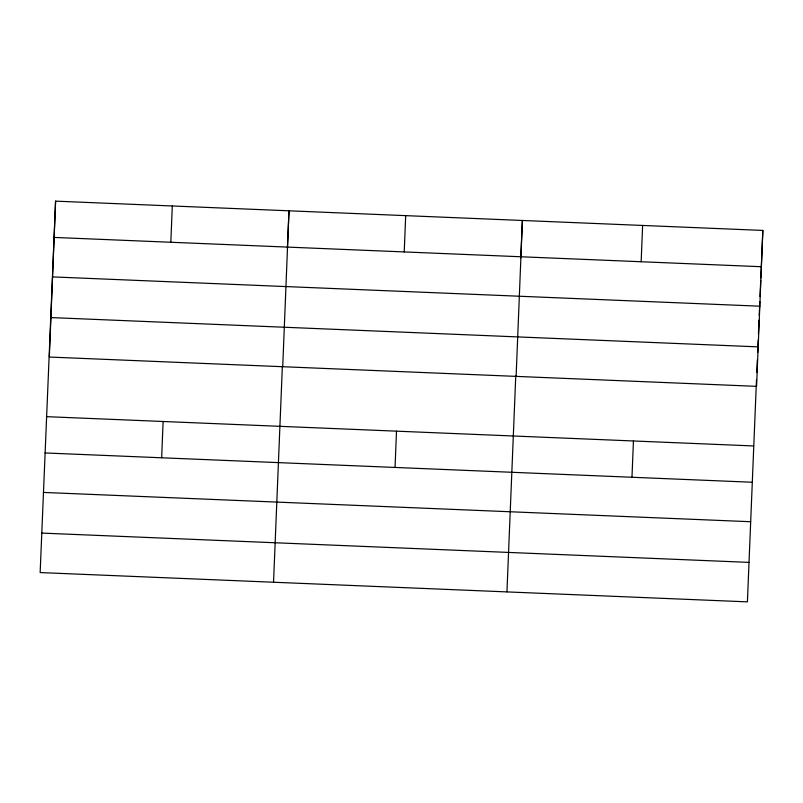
<?xml version="1.0" encoding="UTF-8"?>
<svg xmlns="http://www.w3.org/2000/svg" width="803" height="803" viewBox="0 0 803 803"><rect width="100%" height="100%" fill="white"/><g stroke="black" fill="none" stroke-linecap="round" stroke-linejoin="round"><path stroke-width="1.2" d="M55.588 201.141L49.334 357.044L756.587 386.343L762.85 230.431L55.588 201.141L40.15 572.569L747.412 601.859L756.486 379.829M161.654 457.78L163.109 421.495M170.828 242.265L172.294 205.969M273.542 582.235L282.355 366.439M282.726 366.71L288.99 210.808L287.394 248.237M395.046 467.446L396.501 431.161M404.23 251.931L405.686 215.646M506.944 591.901L515.757 376.105M516.118 376.376L522.382 220.474L520.786 257.904M631.981 477.263L633.437 440.977M641.155 261.748L642.621 225.452M756.807 372.351L757.329 359.935M757.651 352.477L758.183 340.06M758.444 333.847L759.026 320.186M759.236 315.218L759.819 301.557M760.029 296.568L760.722 280.347M760.832 277.848L762.85 230.431M54.132 237.427L761.395 266.726M52.546 276.905L759.809 306.194M50.92 317.576L758.173 346.866M46.413 416.657L753.666 445.956M44.958 452.952L752.21 482.242M43.372 492.42L750.624 521.719M41.736 533.092L748.988 562.381"/></g></svg>
